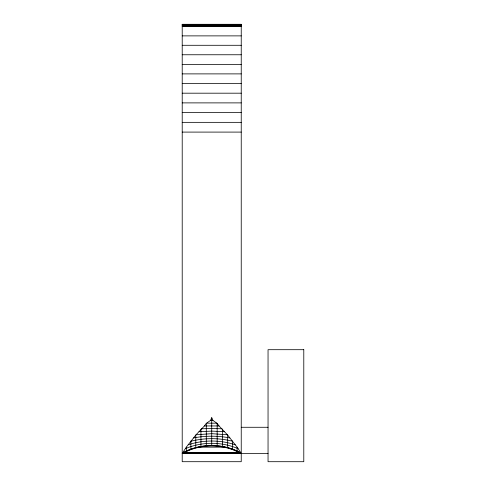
<?xml version="1.0" encoding="UTF-8"?>
<svg xmlns="http://www.w3.org/2000/svg" width="486" height="486" viewBox="0 0 486 486"><rect width="100%" height="100%" fill="white"/><g stroke="black" fill="none" stroke-linecap="round" stroke-linejoin="round"><path stroke-width="0.73" d="M182.214 453.432L186.332 447.156L195.779 435.079L204.399 425.949L206.289 423.397L210.499 420.426L211.726 417.699L212.953 420.426L217.163 423.397L219.052 425.949L227.673 435.079L237.119 447.156L241.238 453.432C223.505 443.038 199.946 443.038 182.214 453.432L268.047 453.432M182.687 452.77C200.311 443.086 223.141 443.086 240.764 452.77M185.433 448.639C201.927 441.537 221.525 441.537 238.019 448.639M188.191 444.824C203.294 439.763 220.158 439.763 235.26 444.824M190.755 441.27C204.442 437.801 219.01 437.801 232.697 441.27M193.616 437.929C205.535 435.632 217.916 435.632 229.835 437.929M196.137 434.757L211.726 433.682L227.314 434.757M198.987 431.72L211.726 431.106L224.465 431.72M201.471 428.792L211.726 428.482L221.981 428.792M204.399 425.949L219.052 425.949M206.799 423.166L216.653 423.166M210.499 420.426L212.953 420.426M182.214 24.373L241.238 24.373M182.214 24.579L241.238 24.579M182.214 24.92L241.238 24.92M182.214 25.375L241.238 25.375M182.214 25.922L241.238 25.922M182.214 26.542L241.238 26.542M182.214 35.879L241.238 35.879M182.214 45.289L241.238 45.289M182.214 54.76L241.238 54.76M182.214 64.608L241.238 64.608M182.214 73.884L241.238 73.884M182.214 83.519L241.238 83.519M182.214 93.191L241.238 93.191M182.214 102.886L241.238 102.886M182.214 112.612L241.238 112.612M182.214 122.351L241.238 122.351M182.214 132.095L241.238 132.095M241.238 427.279L268.047 427.279M198.604 447.156L224.848 447.156M183.684 452.581L239.009 452.581M237.119 447.156L237.119 451.142M232.569 441.075L232.569 449.216M227.673 435.079L227.673 447.685M222.509 429.193L222.509 446.573M217.163 423.397L217.163 445.899M211.726 417.699L211.726 445.668M206.289 423.397L206.289 445.899M200.943 429.193L200.943 446.573M195.779 435.079L195.779 447.685M190.883 441.075L190.883 449.216M186.332 447.156L186.332 451.142M186.667 451.427L183.684 453.08L239.768 453.08L236.785 451.427A41.687 26.912 0 0 0 186.667 451.427M241.238 24.3L182.214 24.3L182.214 461.7L241.238 461.7L241.238 24.3M303.786 349.695L268.047 349.695L268.047 461.7L303.786 461.7L303.786 349.695"/></g></svg>
